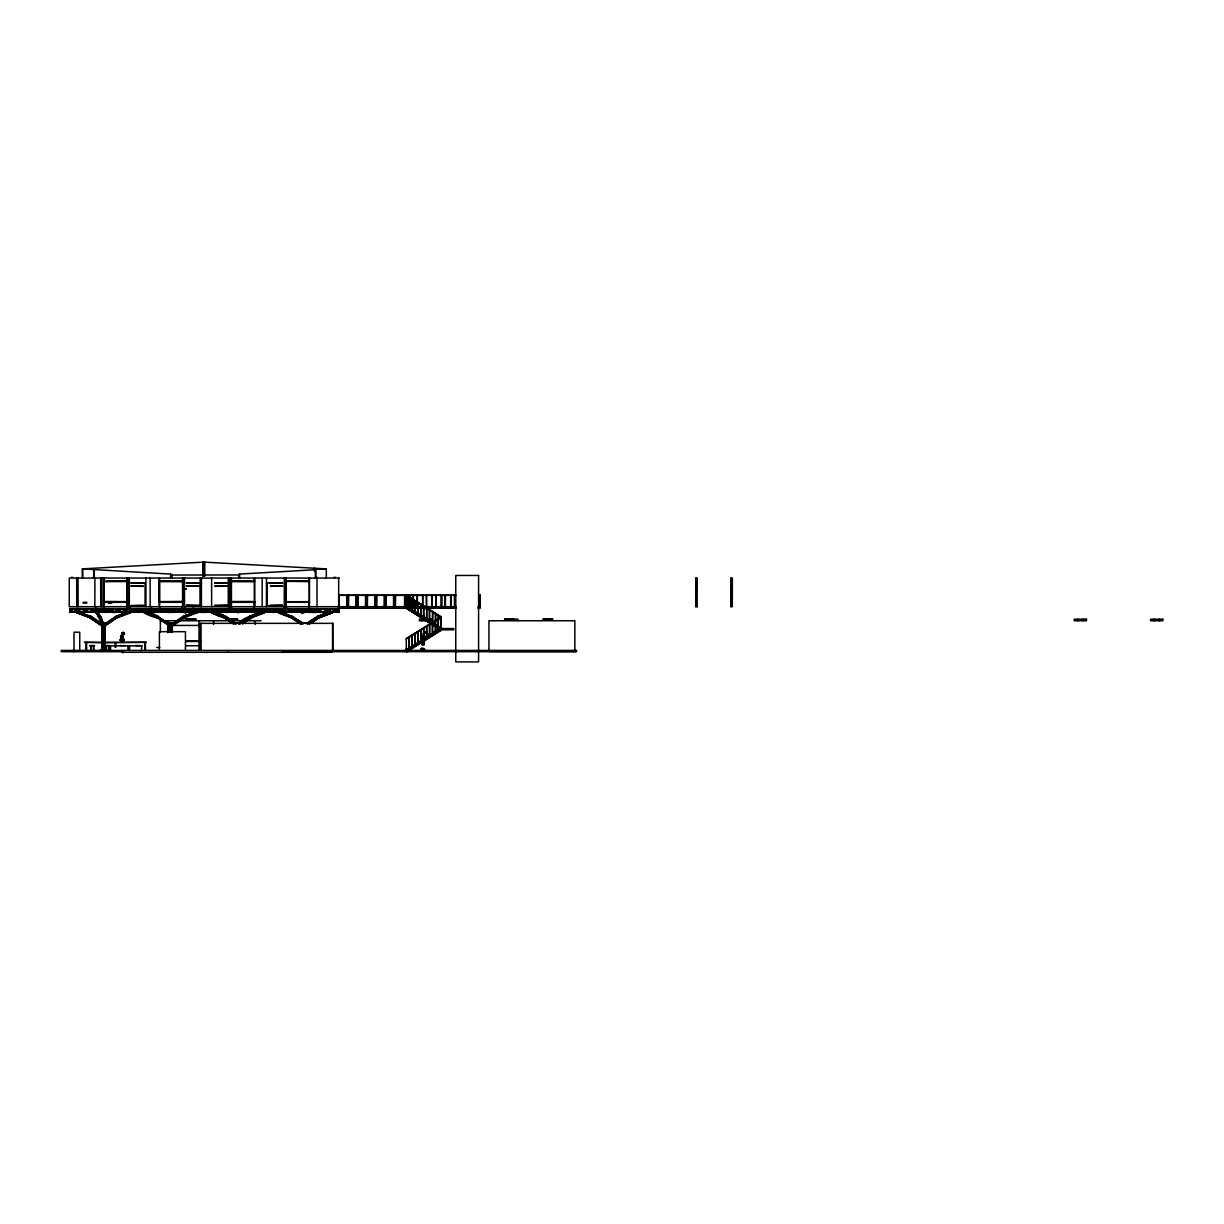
<?xml version="1.0" encoding="UTF-8"?>
<svg xmlns="http://www.w3.org/2000/svg" width="1224" height="1224" viewBox="0 0 1224 1224"><rect width="100%" height="100%" fill="white"/><g stroke="black" fill="none" stroke-linecap="round" stroke-linejoin="round"><path stroke-width="1.5" d="M225.078 611.755L226.991 612.321L225.292 611.755M225.598 609.322L226.991 608.986M339.125 595.369L455.802 595.369M281.811 611.893C252.68 603.738 294.54 615.672 302.695 623.184M279.913 608.818L281.811 608.986M123.93 639.219L124.251 639.662M424.912 636.954L425.432 636.664M113.603 611.755L114.995 612.321L113.128 612.444M113.388 608.986L122.278 612L113.694 608.879L106.672 612.107L113.434 608.818M123.41 637.153L123.104 635.792M226.991 612.444L225.598 612.444M424.101 644.604C423.55 645.813 424.131 641.789 422.877 644.467C419.633 642.799 426.258 643.074 424.177 642.631M425.569 632.211L426.396 632.869M122.492 641.682C121.115 640.091 118.682 640.03 121.803 639.525M281.811 612.444L280.174 612.107L281.26 608.818M121.375 639.984C117.198 640.534 124.863 639.739 124.267 639.632M423.106 649.393C421.209 647.741 422.112 650.755 425.111 650.403M424.254 649.806L423.963 649.057L424.697 649.99M123.318 637.75C121.375 635.409 118.973 635.654 121.788 638.331M124.557 634.017L124.022 633.328L124.358 634.124M292.291 612.444L294.219 611.755M424.085 644.604L423.259 642.845L423.366 643.962M424.376 633.328L426.289 632.992M425.845 632.395L425.86 632.594M120.304 639.632C121.421 639.54 118.743 640.336 122.354 640.611M337.105 612.107L337.977 612.275L337.212 612M185.191 611.893L183.677 612.444L185.497 612.444M185.237 609.322L185.222 606.691M250.859 608.986L244.815 611.939M425.263 633.129L425.493 633.16M199.665 609.078L193.683 612.107L199.665 608.986M421.974 638.331L422.754 637.949M422.892 643.38L423.305 642.401L424.238 643.12M423.703 649.179C425.355 649.47 421.5 649.041 423.733 648.995M266.021 608.986L257.943 612.107L265.929 608.986M113.755 608.879L106.641 612M122.14 612.275L113.679 609.078M124.42 633.68C122.951 633.267 124.726 632.257 122.354 632.716M168.606 612.107L170.136 611.755L168.3 612.444M422.617 648.98L422.999 649.714M238.542 612.444L238.588 608.986L240.225 612M238.833 608.818L238.588 612.275L242.765 609.919L238.496 612.214L241.281 610.394M240.026 611.939C234.61 614.173 240.791 610.914 238.542 609.322M112.531 609.322L114.995 608.986M123.67 633.068C122.66 630.758 123.639 635.378 123.869 633.099M159.778 611.893L153.887 608.986L159.778 612.321M122.109 634.063L122.721 633.405M120.487 639.907L120.656 640.244M152.342 608.818L159.992 612.321M159.946 612.275L152.311 608.818M173.64 608.986L171.146 609.322M171.146 612.444L173.548 611.893M129.897 612.964L129.163 611.25L129.897 612.964L116.54 617.936M197.11 612.964C199.558 606.905 175.445 624.378 171.192 626.764L169.998 626.458M264.598 612.643C265.73 609.399 248.135 619.329 242.949 623.506M307.545 623.184C314.644 616.452 333.877 609.154 332.025 612.949L318.852 617.906L311.523 622.802M408.923 595.017L410.545 595.445L409.168 595.093M423.259 643.977L423.336 644.375M121.145 636.48L121.038 635.516M136.537 612L144.386 609.078L136.323 612.214L142.994 608.818M182.514 612L175.644 608.986L182.483 612.321M123.67 632.517L122.752 633.068L123.823 633.512M219.769 608.818L225.308 612.214L225.797 608.986M225.675 608.818L225.4 612.275C210.467 601.978 229.225 618.365 225.767 609.078M97.798 609.139C93.177 610.485 118.085 615.932 98.027 608.986M112.501 612.26L107.513 608.986L112.914 612.444M107.651 608.818L112.531 612.444M301.854 608.986L308.8 612.321L315.471 612.444M308.785 612.107L301.9 608.879M260.406 608.986L252.878 612.199L261.324 609.322M420.628 649.011L422.142 649.011L421.102 649.347M121.467 638.27C120.151 638.255 123.287 638.729 121.926 638.897M123.915 640.152L124.068 639.616M422.188 648.995L422.647 649.057M424.407 640.626L424.3 640.458M273.35 608.879L267.872 612.214L273.396 608.986M260.896 611.25C267.444 613.698 241.312 615.534 238.894 624.056M239.858 608.986L245.733 612.107L239.476 608.818M422.066 649.301L424.973 650.388M135.665 608.986L142.611 612.107L135.558 608.818M107.758 612L100.766 608.818M94.202 609.322L90.668 612.199L94.156 608.986M120.197 612.214L128.52 608.986M160.13 608.986L167.168 612M90.607 612.107L94.233 608.818M240.485 609.154L249.206 611.939M147.982 611.755L146.084 612.321L147.584 612.321L147.798 608.818L147.63 612.275L150.919 610.026M166.235 608.986L171.1 612.199L166.464 608.818M170.947 612.107L170.87 608.833L170.886 612.26L166.296 608.879M249.237 608.986L256.03 612.107L249.145 608.818M94.294 609.139L312.38 608.986M122.874 633.604L122.017 633.818L122.981 633.038M128.398 612.107L136.598 608.986L130.31 612.275L130.417 608.879L130.188 612.275L117.183 617.11L103.566 626.764L89.811 617.11M130.218 612.444L130.754 608.986L139.766 611.939M146.406 612.107L146.758 608.879L144.172 612.214L146.513 608.818M146.972 608.818L146.727 612.107L147.293 608.818M147.048 612.107L147.507 608.818M147.584 611.893L147.614 608.818M186.216 608.818C183.83 621.211 189.031 601.596 184.059 611.939M201.96 608.818L201.409 612.214L202.587 608.818L203.092 612.444L202.939 608.818L202.771 612.444M202.144 608.818L201.47 612.444M202.067 612.214C179.576 600.494 204.699 619.895 202.48 608.818M207.85 608.986L202.771 612.26L202.771 609.322M260.115 612.275L260.345 608.879L255.556 612M260.544 608.818L260.314 612.107L260.88 608.818M261.324 608.634L260.635 612.107L248.9 617.11L240.133 623.75M294.005 608.818L293.362 612M293.806 612.321L293.699 609.322M315.7 608.634L315.012 612.275L315.471 608.634L308.8 609.2M315.149 612.444L315.777 608.818L309.045 608.772M314.95 609.322L316.419 608.818L315.991 612.275L315.991 608.818L308.968 608.634M337.977 609.154L337.105 608.772L336.753 612.444M337.564 608.879L337.013 612.275L337.778 608.818M338.099 608.818L337.87 612M338.558 608.634L337.549 612.214M338.558 612.444L338.742 608.818L338.711 612.199L331.872 608.986L338.711 612.199M122.094 608.986L128.964 612.107M423.443 642.875L423.581 643.809M122.431 636.465L121.788 637.138L123.012 635.639M193.805 609.2L187.134 611.939M111.506 612.199L112.945 608.833M157.712 608.986L153.199 612.214L157.468 608.818M216.908 609.078L212.471 611.939M293.5 609.078L300.155 612.107L292.276 608.986M420.459 649.714L423.244 650.265M308.769 612.107L315.287 612.321M196.712 612L189.031 608.818M247.738 611.939L240.164 608.986M247.6 612.214L239.981 608.986M428.66 635.011L428.461 634.246M70.166 612.444L70.166 609.322M122.752 634.001L123.7 633.588M72.828 608.986L69.952 612.199L339.048 612.107L70.227 612.199M306.979 609.078C287.303 621.486 329.287 601.535 303.001 612M123.18 632.548L122.538 633.359M232.82 609.154L240.593 612.214L232.942 609.078M424.315 644.421L421.959 644.558M122.844 640.795L123.899 639.953M423.183 644.329L422.096 644.528L422.953 644.375M422.693 635.348L423.519 636.725L424.009 635.317M267.337 612.214L267.918 608.818L267.413 611.939M267.628 612.214L267.781 608.986M422.54 643.793L422.907 643.013M113.771 611.939L105.815 608.986L113.664 612.275L120.151 609.139M422.785 650.25L421.01 649.562L423.489 650.342M122.492 634.46L122.079 633.129M271.85 608.986L292.765 617.11M114.964 612.444L112.73 612.321M480.022 606.691L480.129 595.017M171.635 609.2L165.24 612L171.727 608.818M120.625 640.198C124.817 640.534 124.083 638.163 123.043 640.412M232.881 612.199L227.098 609.078L232.973 611.954M123.456 632.563L122.232 632.716M121.145 637.964L120.947 637M129.698 606.691L129.744 609.322L129.469 606.691M314.094 609.078L311.523 612.199L313.864 608.818M168.07 612.444L159.64 608.986M150.889 611.939L152.985 608.986M227.113 612.214L218.867 608.818M193.912 609.139L186.109 612.444M100.031 608.818L97.706 612.214L100.062 609.154M97.996 612.214L95.426 606.691M207.697 608.818L202.388 612.214L203.582 608.818M202.587 611.939L203.704 608.818M316.205 612.214L308.616 608.986L316.45 612M122.477 637.153L122.048 636.862M182.116 601.458L160.726 601.688L181.259 601.917M322.998 612.275L316.603 609.766M424.085 644.207L422.571 644.742L422.984 643.946M422.096 643.87L422.357 643.105L422.571 644.145M166.984 609.154L175.812 612L167.107 608.818M239.368 612.444L237.135 611.755L240.011 612.275L238.466 608.986L237.058 608.986L239.399 609.322M281.811 609.2L279.73 609.078L280.296 612.321M286.125 612.199L279.638 608.986M421.744 639.341L422.907 639.096M424.407 636.235L423.428 636.602L424.3 636.159M280.265 612.275L281.367 609.078M80.585 608.986L89.536 611.939M148.548 612.214L139.766 608.818M148.532 609.154L157.575 612.275L165.424 609.078L157.452 612.107L148.578 608.986M166.433 611.939L157.544 608.818M157.422 612.275L165.301 608.818M184.09 609.078L193.055 612L184.12 608.986M224.39 612.214L225.4 608.818L224.589 612.275M245.626 609.078L254.546 612.107L245.657 608.986M254.516 609.078L263.497 611.939M263.389 609.078L272.355 612L263.42 608.986M281.153 612.275L272.279 609.078L281.245 612M322.998 609.154L331.995 612L318.791 617.11L311.432 622.022M332.01 611.939L317.75 617.615L309.091 623.506M250.553 611.939L251.716 608.818L250.461 612.214M338.788 608.634L69.952 608.634M167.688 612.444L170.09 611.893M280.434 608.818C261.599 619.665 284.779 601.826 280.617 612.444M203.811 611.755L203.383 611.939M203.842 608.986L203.842 612.107M294.035 609.078L294.005 612.26L293.928 608.986M121.895 637.092L121.176 637.092M182.284 609.078L189.016 612.107L182.468 608.879M185.727 612.444L186.308 609.078M202.847 612.107L202.74 608.818M203.49 612.321L210.222 612.107L203.322 612.444M422.173 643.732L423.489 642.432M281.046 608.879L280.464 611.939M71.986 608.879L80.616 612M71.558 608.986L71.818 612.444M148.242 608.986L146.054 609.322L148.043 608.986M239.797 609.2L237.104 609.2L239.307 608.986L245.611 612.26M260.498 612.214L258.815 608.986L258.952 611.893M294.464 608.986L292.322 609.2M393.531 595.231L393.577 606.691M479.976 595.231L480.374 606.691L478.11 606.691L478.11 608.252L480.206 608.252L480.236 595.017M331.26 611.266L332.025 612.949M130.065 612.107L130.815 611.755M136.461 608.986L130.218 611.755M144.447 612L147.752 608.986M315.257 612.107L309.045 612.321L315.777 612.275L316.312 608.818L315.777 611.939M338.543 608.879L338.222 612.107M200.629 609.154L199.481 612.275L200.522 609.154M223.135 612L230.816 608.818M202.037 612.214L192.994 609.078M89.474 609.078L95.518 612.444M293.194 609.154L302.007 612L293.485 609.322M70.013 609.154L70.885 609.078M70.166 611.755L70.854 612.107M70.778 611.939L71.558 612.107L71.099 608.818M99.236 617.584L96.008 612M112.868 611.939L114.918 611.893M113.067 612L112.669 608.986M151.669 611.939L152.204 612.275C150.521 600.035 152.77 619.558 150.904 609.154M151.547 608.818L152.311 612.444M280.143 608.818L280.617 611.755M216.832 612.275L224.619 608.986L216.679 612.107M280.633 609.078L273.289 612M129.025 608.986L135.589 612.107L129.055 609.078M153.474 609.078L154.239 612.214M153.168 609.078L153.933 612.214L153.275 608.818L150.827 612.199M213.282 611.939L211.247 612.643L212.716 611.25L225.568 616.269L235.543 623.184M213.481 612L212.609 608.818M306.78 611.939L305.709 609.154M170.626 608.986L162.042 612.107M295.29 612L302.863 608.818M423.045 642.524L422.77 644.161M240.547 609.078L249.16 612.107M90.454 617.936L77.081 612.964L77.831 611.25M157.253 617.936C137.822 612.903 141.173 607.165 158.11 616.269M144.294 612.964L145.044 611.25M224.711 617.936C205.387 612.413 208.967 607.793 225.813 616.59M424.361 632.441L425.141 631.813M102.678 626.413C103.244 624.577 87.761 598.873 100.949 617.11M95.793 612.612L96.773 612.933L97.369 611.587M170.044 611.939L167.795 609.078M168.025 608.818L170.243 612M100.643 611.939L97.66 608.986M130.065 608.986L130.815 612.444M142.305 608.986L145.319 612.275L158.355 617.11L171.375 625.954L184.38 617.11M227.22 611.939L218.897 608.818M239.231 611.893L237.058 612.107L238.833 611.755M123.257 639.892L123.808 639.418M200.491 612.275L196.483 608.879L200.598 612.275M251.593 612.275L247.539 608.986M251.792 612.214L247.585 608.879M279.852 611.939L279.454 611.25M267.322 608.986L272.049 612.214L267.398 609.154M135.604 609.078L142.611 612.107M305.694 612.275L299.972 609.154M249.191 609.078L256.03 612.107M111.216 612.199L112.838 608.833M281.765 611.939L288.849 608.818M207.835 612.214L214.475 608.986M331.979 609.078L322.845 612.214L331.704 608.986M422.831 644.39L422.249 643.778M183.998 612.199L185.757 608.818M184.09 612.275L185.88 608.818M157.009 617.615L170.641 626.764L171.375 625.954M426.029 636.235L425.034 636.465M406.246 608.252L406.368 595.048M441.13 617.294L441.328 628.555M441.313 616.988L406.322 595.124M440.961 630.069L441.543 629.136L406.536 607.272L405.97 608.19L440.961 630.069L406.077 608.022M178.566 609.154L171.666 612.107L178.612 608.986M122.339 633.665L123.104 633.971M100.23 612.214L106.549 608.986M314.109 608.986L311.799 612M142.871 612.214L145.365 609.154M142.963 612.275L145.427 608.879M96.773 612.933L104.208 626.458M422.907 649.118L423.535 648.705M122.782 640.382L121.895 640.703M120.763 638.683L122.247 638.5M69.952 612.199L73.119 608.879M121.757 638.668L120.824 638.668L122.002 638.546M286.645 601.917L308.157 601.688L288.895 601.917M95.518 609.322L96.329 608.879L97.798 612.275M129.04 612.275L122.155 608.879M122.63 636.312L123.395 636.847M77.892 612.643L77.081 612.964M336.753 609.322L331.597 612.107L337.105 608.986M302.711 612.107L306.857 608.818M186.109 611.755L183.707 611.893M422.923 648.353L423.55 648.292M239.338 624.056L249.589 616.269M242.704 622.144L250.033 616.59L261.737 611.572M241.878 623.138L249.16 617.615L260.819 612.627M242.995 622.634L250.293 617.11L261.982 612.107M242.337 623.444L249.604 617.936L261.951 612.627M242.765 623.444L250.293 617.615M212.44 612.214L216.877 608.879M161.262 608.986L152.419 612.214L162.103 609.078L153.23 612.275L157.666 608.879M183.661 608.986L186.109 609.322M112.73 612L112.531 609.154M103.566 625.158L102.831 625.954L116.907 616.59M147.798 612.107L150.858 609.934M70.778 609.154L71.42 612.275M71.099 609.154L71.788 612.214M102.785 625.464L116.081 616.269L129.163 611.25M104.882 624.163L116.494 616.269M103.122 626.458L116.112 617.615L129.101 612.643M103.979 626.764L117.183 617.615L130.172 612.643M151.225 608.818L151.883 608.818M151.669 609.154L152.311 612.275M169.998 625.464L183.294 616.269L196.789 611.25M172.094 624.163L183.707 616.269M144.004 612.107L157.024 617.11L170.044 625.954L183.065 617.11L196.085 612.107M172.523 624.469L184.12 616.59L197.171 611.572M170.044 625.954L183.325 617.615L197.401 612.107M184.396 617.615L170.335 626.458M240.118 623.49L246.146 619.237M240.745 623.184L250.92 616.269M242.627 622.496L251.333 616.59L264.384 611.572M244.769 621.547L250.537 617.615M242.918 623.001L251.593 617.11L264.613 612.107M242.719 623.812L251.364 617.936M307.316 623.49L318.133 616.269M307.362 623.995L317.475 617.11L330.495 612.107M309.84 622.496L318.546 616.59L331.597 611.572M311.569 622.022L318.806 617.11M309.519 623.812L318.163 617.936L331.796 612.643M309.932 623.812L318.821 617.615M307.545 623.215L317.919 616.299L329.853 611.893M307.499 623.506L318.163 616.299M308.157 623.506L318.5 616.605L330.159 612.214M307.668 623.995L317.98 617.11L329.577 612.734M310.927 622.511L318.271 617.6L332.132 612.627M311.279 622.802L318.928 617.6M255.495 612.26L260.559 609.322M423.106 637.796L424.116 638.132M406.322 650.434L406.246 638.974L441.359 617.294L406.138 638.79L441.13 616.911L441.252 629.809M441.068 629.32L405.97 651.015L406.536 651.933L441.543 630.069L440.961 629.136M406.246 651.474L441.252 629.595L406.246 607.731M406.429 651.765L441.42 629.886M202.603 612.199L207.789 608.879M267.827 612L273.258 608.818M103.642 626.688L100.705 617.584L97.262 612.612M244.754 612.107L250.706 608.879M136.308 608.818L130.509 612.199M295.259 608.879L288.803 612.107L295.183 608.986M165.316 612.199L171.834 609.139M99.97 612.107L106.748 608.879M207.606 612.107L214.628 608.879M422.081 636.296L422.586 636.205M194.341 608.986L187.272 612M248.9 616.59L261.339 611.25M186.125 612.214L193.897 608.986M252.909 612.275L260.635 609.322M122.492 632.747L122.966 633.191M128.444 612.214L136.629 609.078M102.51 609.139L94.279 612.321M115.836 616.59L129.576 611.25M115.852 617.11L129.974 611.572M183.049 616.59L196.1 611.572M183.738 617.936L197.385 612.643M250.507 616.269L258.677 613.132M250.262 616.59L263.986 611.25M252.159 617.003L263.512 612.643M250.951 617.936L264.323 612.964M317.475 616.59L330.526 611.572M331.536 612.964L318.577 617.936L331.781 612.949M317.842 616.605L329.486 612.214M187.211 608.986L178.444 612L187.272 609.154M161.323 612.275L170.136 609.154L161.323 612.275L170.136 609.154L168.3 609.322M72.996 612.107L81.931 609.078L72.966 612M81.824 611.939L90.714 608.818M102.403 612L111.399 609.154M162.119 612.275L171.008 609.154M237.655 612L246.56 608.879L237.762 612.275M243.943 612.107L252.909 609.154M246.59 612.107L255.495 608.986L246.651 612.275M293.806 612.107L302.909 609.154M313.925 612.107L322.83 608.986L313.987 612.275M423.504 637.888L422.632 637.597M422.096 639.142L424.009 639.356M326.318 578.049L326.318 568.885L203.918 562.107L82.314 568.885L82.314 578.049M423.06 633.604L424.437 635.271L423.473 633.665M82.314 568.885L170.656 574.087L171.926 575.035L239.506 574.959L239.506 578.049M147.767 611.755L146.054 611.893L148.165 611.893M423.672 639.402L424.238 640.167L422.601 639.28M113.128 609.322L114.995 609.2M226.991 609.2L224.818 608.986M224.895 611.893L226.991 611.893M130.402 609.2L128.153 608.986M183.692 612.444L185.91 612.321M239.338 578.049L239.338 574.087L315.838 569.696L315.838 578.049M409.046 595.445L410.56 595.369M315.379 578.049L315.379 569.145L326.318 568.885M308.876 609.322L315.471 609.322M71.466 577.315L72.66 577.315M93.391 577.315L94.585 577.315M315.777 577.315L316.924 577.315M334.228 577.315L335.391 577.315M339.354 578.049L69.263 578.049L69.263 606.691L456.246 606.691M730.927 578.049L732.38 578.049L732.289 606.691L730.927 606.691L730.927 578.049L731.034 606.691M106.595 581.155L124.573 581.155M125.628 581.155L126.868 581.385L105.249 581.522M181.259 581.155L160.726 581.385L182.116 581.614M232.805 581.155L252.052 581.155M286.737 581.232L308.157 581.385L288.895 581.155M103.765 581.385L127.342 581.385M159.273 581.385L182.85 581.385M231.091 581.385L254.668 581.385M285.911 581.385L309.488 581.385M231.611 581.522L253.093 581.614M142.045 582.838L130.754 582.884L141.586 583.251M142.504 582.884L143.3 582.884M143.575 582.838L144.356 582.884M197.095 582.884L186.247 582.884L197.095 583.251M197.554 582.838L199.665 582.838M200.017 582.884L200.797 582.884M214.812 582.884L216.174 582.838M216.694 582.884L227.878 582.884L216.694 583.251M268.071 582.838L268.867 582.884M269.28 582.838L270.076 582.838M270.519 582.884L282.713 582.884L270.519 583.251M142.504 583.251L143.3 583.251M198.013 583.251L199.481 583.251M200.017 583.251L200.797 583.251M214.812 583.251L215.699 583.251M141.586 586.021L130.754 586.021L141.586 586.373M142.504 586.021L143.3 586.021M197.095 586.021L186.247 586.021L197.095 586.373M198.013 586.021L199.481 586.021M200.017 586.021L200.797 586.021M214.812 586.021L215.699 586.021M216.694 586.021L227.878 586.021L216.694 586.373M270.519 586.021L282.713 586.021L270.519 586.373M142.504 586.373L143.3 586.373M198.013 586.373L199.481 586.373M200.017 586.373L200.797 586.373M214.812 586.373L215.699 586.373M186.14 588.866L184.671 588.989L186.14 589.096M338.941 595.231L455.818 595.231M478.768 595.231L479.119 606.691M414.997 610.332L411.968 610.332L412.197 598.873M414.89 600.693L415.074 612.153M232.713 601.55L252.129 601.55M103.78 601.688L127.342 601.688M159.273 601.688L182.85 601.688M231.091 601.688L254.668 601.688M285.911 601.688L309.488 601.688M106.595 601.917L124.573 601.917M125.628 601.917L126.868 601.688L105.524 601.55M232.805 601.917L252.052 601.917M83.14 602.315L86.751 602.315M103.765 602.315L127.342 602.315M159.273 602.315L182.835 602.315M231.091 602.315L254.653 602.315M285.911 602.315L309.488 602.315M83.14 603.095L86.751 603.095M108.355 603.095L111.904 603.095M141.586 605.283L130.754 605.651L142.045 605.651M142.504 605.283L143.3 605.283M197.095 605.283L186.247 605.283L197.095 605.651M198.013 605.283L199.481 605.283M200.017 605.283L200.797 605.283M214.812 605.283L215.699 605.283M216.694 605.283L227.878 605.283L216.694 605.651M270.519 605.283L282.713 605.283L270.519 605.651M142.504 605.651L143.3 605.651M143.575 605.651L144.356 605.651M197.554 605.651L199.665 605.651M200.017 605.651L200.797 605.651M214.812 605.651L216.174 605.651M268.071 605.651L268.867 605.651M269.28 605.651L270.076 605.651M697.236 606.691L695.798 606.691L695.798 578.049L697.236 578.049L697.144 606.691M406.246 607.946L409.168 607.946M426.549 607.991L426.778 619.451M337.824 608.252L456.246 608.252M409.046 608.512L412.09 608.512M69.783 608.772L338.972 608.772M424.912 608.558L426.334 608.558L426.457 595.231L426.671 606.691M69.722 608.986L72.063 608.986M339.048 608.986L336.554 609.322M69.783 609.2L338.972 609.2M412.09 609.766L409.168 609.766L409.091 597.052L409.29 608.512M414.997 611.587L412.09 611.587L412.014 598.873M69.783 611.893L338.972 611.893M69.722 612.107L339.048 612.107M414.89 612.153L417.919 612.153M417.919 613.408L414.997 613.408L414.921 600.693M420.827 613.974L417.797 613.974L417.797 602.529L417.919 615.228L420.827 615.228M438.452 615.274L438.207 630.375M420.719 615.794L423.749 615.794M423.749 617.049L420.827 617.049L420.827 604.35L420.949 615.794M426.671 617.63L423.626 617.63L423.626 606.171L423.749 618.87L426.671 618.87M185.207 619.191L196.115 619.191M226.868 619.191L237.762 619.191M504.441 619.191L518.012 619.191L518.012 620.752M542.982 619.191L552.82 619.191M426.549 619.451L429.578 619.451M160.359 620.752L261.033 620.752M432.5 621.272L429.471 621.272L429.471 609.812L429.578 622.526L432.623 622.572M236.324 622.832L239.506 622.832M303.537 622.832L306.704 622.832M432.378 623.092L435.407 623.092M200.445 623.353L332.928 623.353M429.471 635.853L429.701 624.393M432.5 624.347L435.407 624.347M435.3 624.913L438.33 624.913M167.749 625.433L198.992 625.433M426.549 626.214L426.778 637.673L423.749 637.673M435.407 626.168L438.33 626.168M438.207 626.734L441.252 626.734M438.33 627.989L441.252 627.989M438.33 628.555L453.752 628.555L453.752 629.809L438.33 629.809M435.407 630.375L438.452 630.375M417.843 643.136L418.042 631.691M435.407 631.63L438.33 631.63L438.253 615.274M432.5 632.211L435.53 632.211L435.53 613.453L435.407 633.451L432.5 633.451M414.89 633.512L415.12 644.956L412.09 644.956M429.578 634.032L432.623 634.032M429.578 635.271L432.5 635.271L432.623 611.633L432.378 634.032M411.968 646.792L412.197 635.332M426.671 635.853L429.701 635.853M426.671 637.107L429.578 637.107L429.578 624.393M423.749 638.928L426.671 638.928L426.732 626.214M420.827 639.494L424.147 639.54M185.773 640.795L200.522 640.795M420.827 640.749L423.749 640.749L423.626 628.034L423.917 639.8M417.919 641.315L420.949 641.315L420.949 629.855L420.827 642.569L417.919 642.569M185.773 641.468L200.522 641.468M101.332 642.309L84.425 642.309L101.332 642.722M105.08 642.309L146.39 642.309L105.08 642.722M414.997 643.136L418.042 643.136M414.997 644.39L417.919 644.39L417.919 631.691M89.949 645.538L94.523 645.538M105.05 645.538L109.625 645.538M120.151 645.538L121.712 645.538M122.89 645.538L124.726 645.538M135.252 645.538L139.827 645.538M186.125 645.752L198.992 645.752M89.949 645.951L94.523 645.951M105.172 645.951L109.625 645.951M142.229 645.844L110.573 645.844L110.573 650.434M412.09 646.211L414.997 646.211L414.921 633.512M409.168 646.792L412.197 646.792M156.657 647.511L159.809 647.511M409.168 648.032L412.09 648.032L412.014 635.332M406.246 648.613L409.29 648.613L409.244 637.153L409.168 649.852L406.246 649.852M100.368 649.959L106.626 649.959M123.012 651.688L61.2 651.688L61.2 650.434L576.535 650.434L576.535 651.688L282.362 651.688M122.4 652.514L123.517 652.514M203.49 609.2L210.115 609.322M170.748 609.2L173.579 609.322M170.748 612.321L173.579 612.444M239.797 611.893L237.135 612.444L239.399 611.893M167.902 609.2L170.105 609.322M167.902 612.321L170.105 612.444M292.307 611.755L294.403 611.893M183.661 609.2L185.497 609.322M128.153 609.2L129.989 609.322M421.515 647.986L422.234 648.169M423.412 634.43L424.131 634.843L423.718 634.078M235.314 611.755L236.171 611.893M121.145 639.907L121.62 640.091M323.06 608.986L331.964 612.107M130.8 608.986L139.704 612.107M167.045 608.986L175.766 612.107M279.041 611.25L292.781 616.59M278.659 611.572L291.71 616.59L302.894 623.995M278.429 612.107L291.45 617.11L301.563 623.995M279.516 612.643L292.505 617.615L301.165 623.506M278.445 612.643L292.092 617.936M278.72 612.964L291.679 617.936L300.324 623.812M213.466 611.878L225.568 616.59M211.446 611.572L225.553 617.11M211.217 612.107L224.237 617.11L231.474 622.022M211.247 612.643L224.879 617.936L232.086 622.832M144.631 611.25L158.355 616.59M144.233 611.572L157.284 616.59L168.881 624.469M145.105 612.643L158.08 617.615L171.069 626.458M144.034 612.643L157.666 617.936M77.418 611.25L91.157 616.59M77.02 611.572L91.142 617.11L101.271 623.995M76.791 612.107L90.882 617.615L102.418 625.464M76.821 612.643L89.811 617.615L102.785 626.458M159.502 608.986L167.688 611.755M211.905 611.572L225.797 617.11L235.742 623.995M211.675 612.107L225.537 617.615L234.044 623.506M211.706 612.643L225.124 617.936L233.6 623.812M105.815 608.986L113.465 611.939M100.567 608.986L107.758 612.107L100.552 609.078M175.644 608.986L182.483 611.893M89.413 608.986L95.594 612.107M299.957 608.879L305.908 612.107M261.584 612.107L255.877 608.879L261.523 612.199M154.071 608.818L159.717 612.107M406.429 607.441L441.42 629.32M292.123 616.269L302.925 623.49M225.323 616.269L235.482 623.184M224.91 616.269L235.727 623.49L225.155 616.269M224.497 616.59L235.681 623.995M157.697 616.269L171.406 625.464M90.897 616.269L102.525 624.163M90.499 616.269L102.112 624.163M90.071 616.59L101.684 624.469M291.434 617.615L300.737 623.812M226.746 618.594L232.514 622.526M224.222 617.615L231.673 622.832M90.056 617.936L101.577 625.785M224.726 616.59L233.279 622.496M95.793 609.154L95.916 612.275M95.38 609.078L95.518 611.755M96.574 611.939L95.809 608.818M70.564 609.078L71.558 612.107M224.466 617.11L231.565 622.022M224.451 617.615L233.187 623.812M213.175 612.214L212.716 611.25M306.903 611.939L305.725 608.818M96.359 609.078L96.665 612.214L96.13 608.818M203.169 611.893L209.931 612.321M145.365 611.939L142.458 608.818M247.783 608.818L251.823 612M228.75 609.2L228.965 606.691M283.861 608.634L283.738 606.691M184.931 609.322L184.992 606.691M96.222 612.933L99.649 617.891L103.091 626.688M96.941 611.266L100.429 616.315L103.902 625.219M96.39 611.266L98.991 615.06M95.9 611.587L98.501 615.366M421.714 641.131L421.836 641.866M167.81 608.879L170.213 612.214M393.791 595.017L393.761 608.252M239.567 612.199L237.777 608.818L239.476 612.26M259.075 608.818L260.834 612.107M258.952 608.818L260.498 612M273.35 612.214L281.75 608.879L273.013 611.939M238.603 608.818L240.118 612.275M96.665 608.879L98.058 612.107M293.944 612.275L293.821 608.818M162.088 609.078L152.342 612M100.842 616.621L104.407 625.954M99.863 616.315L102.648 623.429M99.374 616.621L102.158 623.72M258.524 609.078L258.83 612M70.87 612L70.456 608.818M393.944 595.093L393.929 606.691M212.502 608.818L213.374 612.275M239.338 574.087L239.506 574.959M71.313 608.818L72.002 612.275M130.172 609.139L130.754 612.26M258.631 608.818L259.06 611.939M203.276 608.818L203.704 612.275M150.812 608.879L151.225 612.275M112.547 608.818L112.975 612.275M70.013 608.818L70.441 612.275M1159.25 619.191L1159.25 620.752M1154.125 619.191L1154.125 620.752M1082.919 619.191L1082.919 620.752M1077.793 619.191L1077.793 620.752M695.89 578.049L695.89 606.691M575.494 650.434L575.494 651.688M574.852 650.434L574.852 620.752L488.942 620.752L488.942 650.434M574.224 650.434L574.224 651.474L489.569 651.474L489.569 650.434M573.23 650.434L573.23 651.474M552.59 619.191L543.211 619.191M514.049 619.191L504.671 619.191M478.829 595.231L478.829 606.691M454.854 595.231L454.854 606.691M454.685 595.017L454.685 606.691M454.502 595.231L454.502 606.691M450.998 595.231L450.814 606.691M450.707 595.231L450.646 606.691M445.414 595.231L445.414 606.691M445.199 595.231L445.199 606.691M445.138 595.231L445.138 606.691M441.267 595.231L441.267 606.691M436.05 595.231L436.05 606.691M435.821 595.231L435.821 606.691M432.256 595.231L432.179 606.691M431.965 595.231L431.965 606.691M429.089 619.191L429.089 620.752M426.732 607.991L426.671 620.69M426.273 606.691L426.273 608.558M421.729 619.191L421.729 620.752M417.369 595.231L417.369 606.691L417.185 595.231M417.017 595.231L417.078 606.691M413.498 595.231L413.437 606.691M413.222 595.231L413.146 606.691M410.53 606.691L410.53 608.252M410.025 595.231L410.086 606.691M409.734 595.231L409.902 606.691M407.929 595.231L407.929 606.691M407.699 595.231L407.822 606.691M407.638 595.231L407.638 606.691M404.853 606.691L404.853 595.231L404.685 606.691M404.578 595.231L404.578 606.691M395.536 595.231L395.474 606.691M395.367 595.231L395.184 606.691M386.096 595.231L386.096 606.691M385.881 595.231L385.881 606.691M384.611 595.231L384.55 606.691M384.321 595.231L384.26 606.691M376.717 595.231L376.61 606.691M376.502 595.231L376.441 606.691M375.171 595.231L375.064 606.691L374.957 595.231M367.414 606.691L367.414 595.231L367.123 606.691M367.062 595.231L367.062 606.691M365.869 606.691L365.869 595.231L365.685 606.691M365.517 595.231L365.517 606.691M357.974 595.231L358.051 606.691M357.867 595.231L357.683 606.691M356.49 595.231L356.429 606.691M356.199 595.231L356.322 606.691M356.138 595.231L356.138 606.691M348.611 595.231L348.488 606.691M348.32 595.231L348.32 606.691M347.126 595.231L347.05 606.691M346.759 595.231L346.943 606.691M339.232 606.691L339.125 595.231L339.017 606.691M338.666 578.049L338.666 606.691M332.821 623.353L332.928 650.434M332.546 623.353L332.546 650.434M331.903 650.434L331.903 652.3L121.834 652.3L121.834 650.434M317.001 578.049L317.001 606.691M314.935 568.456L314.935 571.654M314.476 567.997L314.476 571.348M309.488 578.049L309.488 606.691M309.182 581.385L309.182 578.049L309.244 606.691L309.182 602.315M308.922 606.691L308.922 608.558M286.447 606.691L286.447 608.558M286.263 578.049L286.263 606.691M285.911 578.049L285.911 606.691M284.289 578.049L284.305 606.691M267.276 582.838L267.276 605.651M266.434 578.049L266.434 606.691M262.166 578.049L262.166 606.691M255.235 620.752L255.235 624.454M254.668 578.049L254.668 606.691M254.363 581.385L254.363 578.049L254.424 606.691L254.363 602.315M254.057 606.691L254.057 608.558M238.711 575.035L238.711 578.049M237.532 619.191L227.113 619.191M231.627 606.691L231.627 608.558M231.443 578.049L231.443 606.691M231.091 578.049L231.091 606.691M229.469 578.049L229.469 606.691M228.276 578.049L228.276 606.691M228.276 650.434L228.276 652.3M213.573 620.752L213.573 624.561M211.614 578.049L211.614 606.691M204.806 562.505L204.806 576.32M204.178 562.397L204.178 576.305M203.918 562.107L203.918 576.274M202.924 562.413L202.924 576.305L202.878 562.107M201.425 578.049L201.425 606.691M200.721 623.353L200.843 650.434M200.583 582.838L200.583 605.651M200.552 623.353L200.491 650.434M200.17 578.049L200.17 606.691M198.992 620.752L198.992 650.434M195.871 619.191L185.451 619.191M185.451 650.434L185.451 631.691L159.411 631.691L159.411 650.434M184.518 578.049L184.518 606.691M182.85 578.049L182.85 606.691M182.544 578.049L182.606 606.691M182.33 606.691L182.33 608.558M172.293 631.875L172.293 622.832L169.126 622.832L169.126 631.875M171.926 575.035L171.926 578.049M171.681 622.832L171.681 631.875M171.039 574.959L171.039 578.049M170.656 574.087L170.656 578.049M170.702 622.832L170.702 631.875M169.723 622.832L169.723 631.875M167.749 620.752L167.749 632.823M160.359 620.752L160.359 631.875M159.885 606.691L159.885 608.558M159.564 578.049L159.625 606.691M159.395 579.962L159.395 602.866M159.273 578.049L159.273 606.691M150.139 578.049L150.139 606.691M145.916 578.049L145.916 606.691M145.457 642.722L145.457 650.434M145.075 582.838L145.075 605.651M144.83 642.722L144.83 650.434M141.571 645.844L141.571 650.434M141.005 650.434L141.005 652.3M129.545 645.844L129.545 650.434M129.3 578.049L129.3 606.691M129.01 578.049L129.101 606.691M127.954 645.844L128.015 650.434M127.342 578.049L127.342 606.691M127.097 578.049L127.036 606.691M126.822 606.691L126.822 608.558M115.775 642.722L115.775 647.343M115.148 642.722L115.148 647.343M108.844 645.951L108.844 650.434M108.538 645.951L108.538 650.434M106.136 645.951L106.136 650.434M105.83 645.951L105.83 650.434M105.08 649.959L105.08 622.832L101.913 622.832L101.913 649.959M104.468 622.832L104.468 649.959M104.377 606.691L104.377 608.558M104.055 578.049L104.055 606.691M103.78 578.049L103.765 606.691M103.489 622.832L103.489 649.959M102.51 624.638L102.51 649.959M101.99 578.049L102.082 606.691M100.643 578.049L100.735 606.691M94.921 578.049L94.845 606.691M94.156 569.696L94.156 578.049M93.697 569.145L93.697 578.049M93.743 645.951L93.743 650.434M93.437 645.951L93.437 650.434M91.035 645.951L91.035 650.434M90.729 645.951L90.729 650.434M86.613 642.722L86.613 650.434M85.986 642.722L85.986 650.434M82.758 568.885L82.758 578.049M79.744 650.434L79.744 632.211L74.006 632.211L74.006 650.434M78.03 578.049L78.122 606.691M76.668 578.049L76.775 606.691M73.807 650.434L73.807 651.688M194.157 611.939L201.562 608.879L194.157 612M261.416 608.818L260.987 612.214L261.523 608.818M210.865 608.818L219.662 612.214L210.849 608.818M210.865 611.939L201.868 609.078L210.849 611.939M213.236 608.879L218.912 612.214L213.236 608.879M293.362 612.107L286.11 608.986L293.362 612.107M273.182 609.078L265.868 612.107L273.151 609.078M406.246 595.231L441.176 617.217L406.246 595.231M236.431 608.879L230.923 612.199L236.431 608.986M241.572 610.225L236.4 612.107L241.602 610.332M223.089 608.879L214.583 612.214L223.059 608.986M478.584 575.448L455.772 575.448L455.772 661.893L478.584 661.893L478.584 575.448M431.429 619.191L419.388 619.191L419.388 620.752L431.429 620.752L431.429 619.191M1086.468 619.191L1074.228 619.191L1074.228 620.752L1086.468 620.752L1086.468 619.191M1162.8 619.191L1150.56 619.191L1150.56 620.752L1162.8 620.752L1162.8 619.191M441.619 606.691L441.619 595.231L441.558 606.691M422.693 606.691L422.693 595.231L422.586 606.691"/></g></svg>
